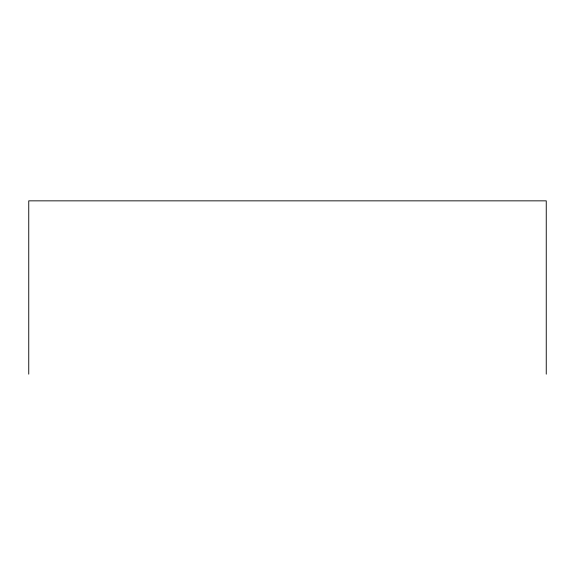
<?xml version="1.0" encoding="UTF-8"?>
<svg xmlns="http://www.w3.org/2000/svg" width="575" height="575" viewBox="0 0 575 575"><rect width="100%" height="100%" fill="white"/><g stroke="black" fill="none" stroke-linecap="round" stroke-linejoin="round"><path stroke-width="0.86" d="M546.25 374.152L546.25 200.847L28.75 200.847L28.75 374.152"/></g></svg>
